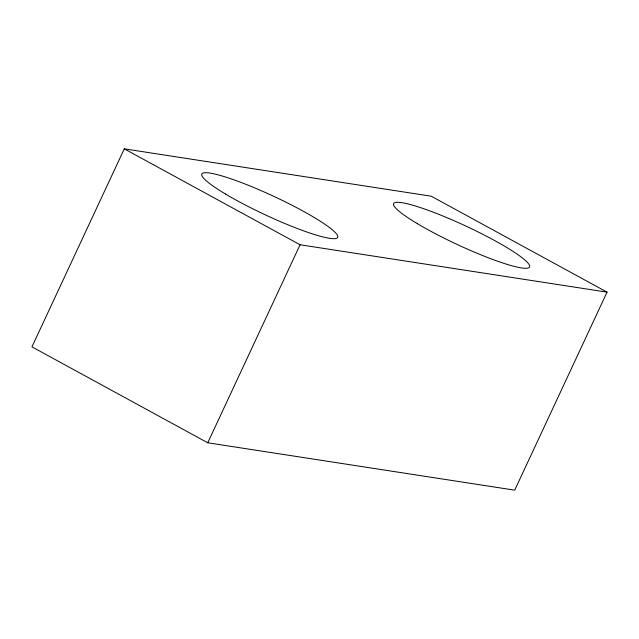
<?xml version="1.0" encoding="UTF-8"?>
<svg xmlns="http://www.w3.org/2000/svg" width="639" height="639" viewBox="0 0 639 639"><rect width="100%" height="100%" fill="white"/><g stroke="black" fill="none" stroke-linecap="round" stroke-linejoin="round"><path stroke-width="0.96" d="M124.285 148.839L31.95 346.857L207.739 442.787L514.714 490.161L607.05 292.143L431.261 196.213L124.285 148.839L300.074 244.769L607.05 292.143M207.739 442.787L300.074 244.769M417.267 223.594A74.979 10.176 25 0 0 528.517 267.869A74.979 10.176 25 0 0 439.001 214.424A74.979 10.176 25 0 0 417.267 223.594M225.407 193.984A74.979 10.176 25 0 0 336.665 238.267A74.979 10.176 25 0 0 247.149 184.823A74.979 10.176 25 0 0 225.407 193.984"/></g></svg>
